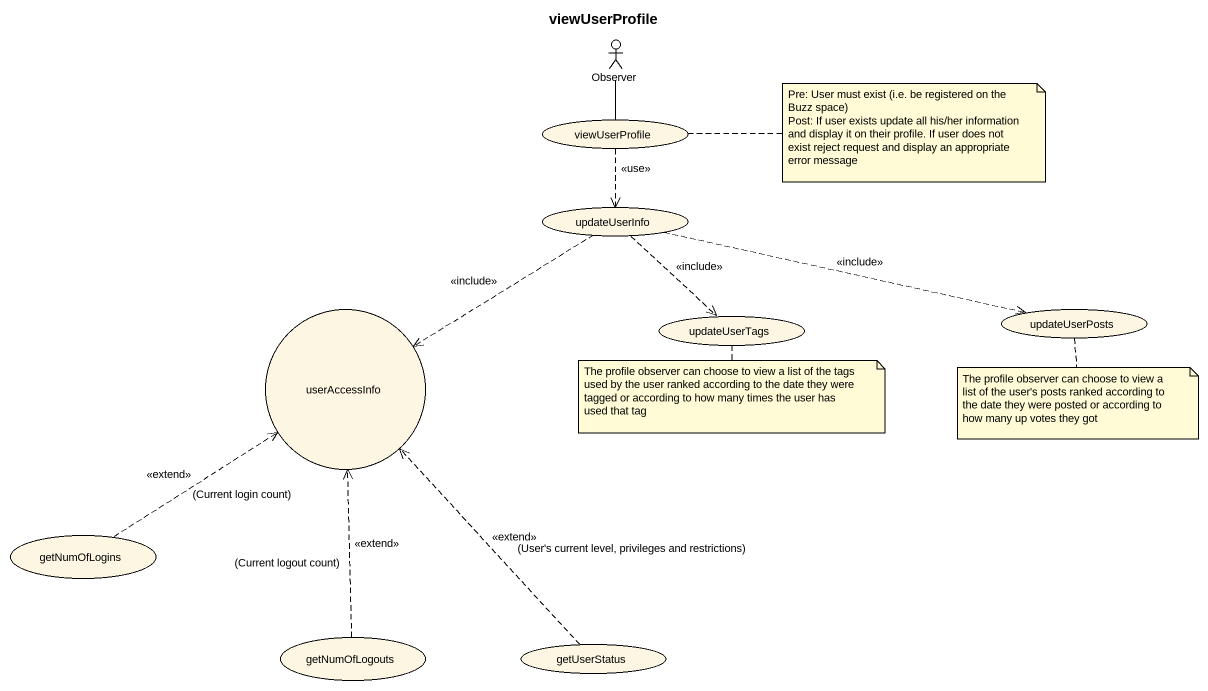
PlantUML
@startuml
title viewUserProfile
actor Observer
usecase viewUserProfile
usecase updateUserInfo
usecase userAccessInfo
usecase updateUserTags
usecase updateUserPosts
usecase getNumOfLogins
usecase getNumOfLogouts
usecase getUserStatus
Observer -- viewUserProfile
viewUserProfile ..> updateUserInfo : <<use>>
updateUserInfo ..> userAccessInfo : <<include>>
updateUserInfo ..> updateUserTags : <<include>>
updateUserInfo .right.> updateUserPosts : <<include>>
getNumOfLogins .up.> userAccessInfo : <<extend>>\n(Current login count)
getNumOfLogouts .up.> userAccessInfo : <<extend>>\n(Current logout count)
getUserStatus .up.> userAccessInfo : <<extend>>\n(User's current level, privileges and restrictions)
note right of viewUserProfile
  Pre: User must exist (i.e. be registered on the Buzz space)
  Post: If user exists update all his/her information and display it on their profile. If user does not exist reject request and display an appropriate error message
end note
note bottom of updateUserTags : The profile observer can choose to view a list of the tags used by the user ranked according to the date they were tagged or according to how many times the user has used that tag
note bottom of updateUserPosts : The profile observer can choose to view a list of the user's posts ranked according to the date they were posted or according to how many up votes they got
@enduml
